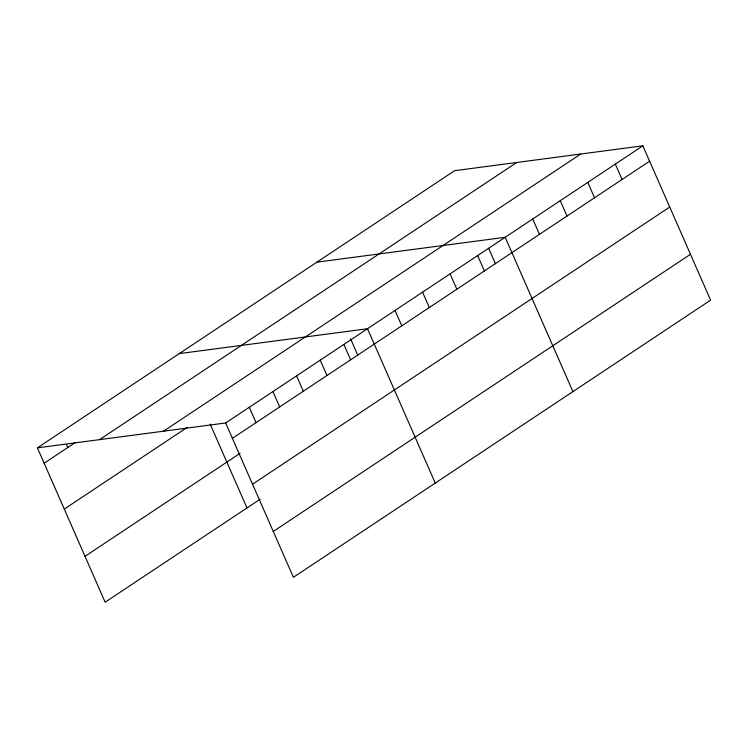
<?xml version="1.0" encoding="UTF-8"?>
<svg xmlns="http://www.w3.org/2000/svg" width="748" height="748" viewBox="0 0 748 748"><rect width="100%" height="100%" fill="white"/><g stroke="black" fill="none" stroke-linecap="round" stroke-linejoin="round"><path stroke-width="1.12" d="M37.4 447.856L454.597 170.694L642.859 145.813L710.6 300.144L293.403 577.306L225.662 422.975L37.4 447.856L105.141 602.187L260.285 499.122M44.151 463.227L75.352 442.489M99.521 439.646L516.718 162.484M163.532 431.185L580.729 154.023M64.272 509.079L187.206 427.407M225.662 422.975L642.859 145.813M232.404 438.347L649.601 161.185M85.02 556.325L240.155 453.26M252.534 484.208L669.731 207.037M273.272 531.454L690.469 254.292M316.918 262.155L505.18 237.284L572.921 391.606M179.249 353.617L367.502 328.746L435.252 483.068M615.324 164.111L622.065 179.473M587.788 182.4L594.529 197.771M560.252 200.698L566.993 216.06M532.716 218.986L539.458 234.358M488.687 248.355L495.447 263.754M477.645 255.573L484.395 270.944M450.109 273.861L456.86 289.233M422.573 292.159L429.324 307.531M395.038 310.448L401.788 325.819M350.56 338.788L357.778 355.225M343.865 344.454L350.606 359.816M320.219 360.153L326.969 375.524M296.582 375.861L303.323 391.232M272.936 391.569L279.687 406.94M249.299 407.277L256.05 422.639M210.179 424.088L246.99 507.948M66.441 444.443L67.788 447.519"/></g></svg>
